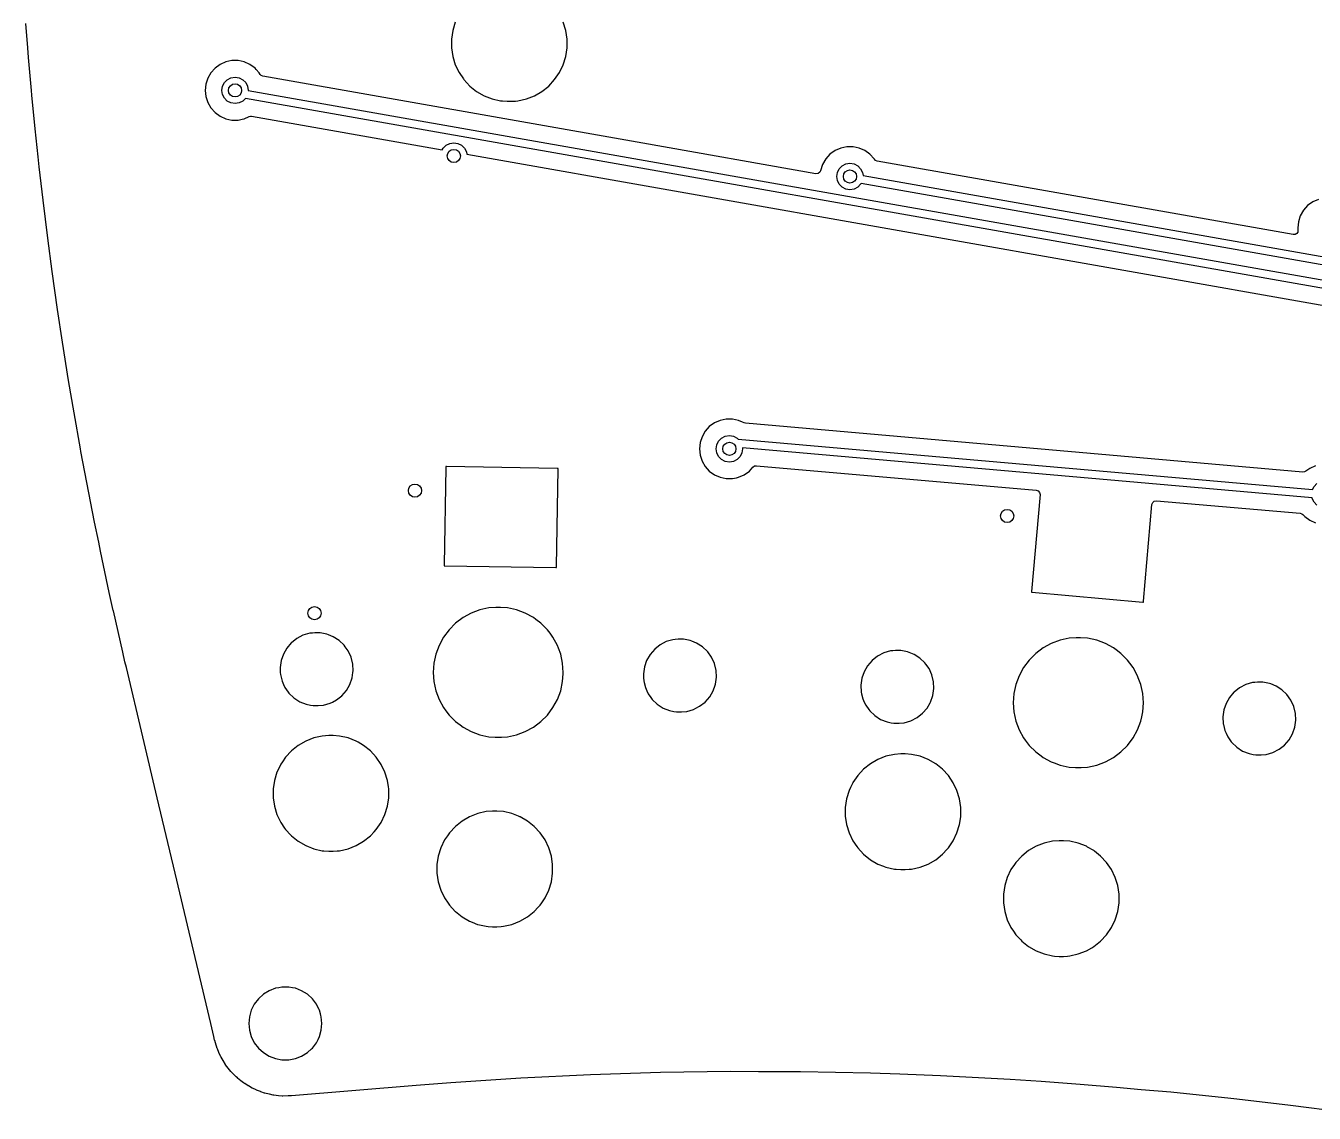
# Model space of a CAD drawing. Extents: x 1.95 to 9.87, y -5.96 to -1.39.
# Drawn here: x 1.96 to 3.495, y -5.657 to -4.361 of the extents above; entities that cross this region are included whole.
import ezdxf

# ---------------------------------------------------------------- set-up
doc = ezdxf.new("R2010")
doc.units = 0
doc.header["$MEASUREMENT"] = 0
doc.layers.add('BLACK', color=7, linetype='CONTINUOUS')

msp = doc.modelspace()

# ---------------------------------------------------------------- linework, layer by layer
at = {"layer": 'BLACK', "linetype": 'CONTINUOUS'}
for p, q in [((1.96189, -4.38705), (1.95952, -4.3582)), ((2.4714, -4.35663), (2.46835, -4.36651)), ((2.60311, -4.36651), (2.60006, -4.35663)), ((2.46835, -4.36651), (2.46681, -4.37672)), ((2.60465, -4.37672), (2.60311, -4.36651)), ((1.96283, -4.39846), (1.96189, -4.38705)), ((2.46681, -4.37672), (2.46681, -4.38705)), ((2.46681, -4.38705), (2.46835, -4.39726)), ((2.60311, -4.39726), (2.60465, -4.38705)), ((2.60465, -4.38136), (2.60465, -4.37672)), ((2.60465, -4.38705), (2.60465, -4.38136)), ((1.96627, -4.43777), (1.96283, -4.39846)), ((2.19109, -4.4069), (2.18506, -4.41128)), ((2.1979, -4.40386), (2.19109, -4.4069)), ((2.20519, -4.40232), (2.1979, -4.40386)), ((2.21264, -4.40232), (2.20519, -4.40232)), ((2.20519, -4.40232), (2.20519, -4.40232)), ((2.21993, -4.40386), (2.21264, -4.40232)), ((2.21264, -4.40232), (2.21264, -4.40232)), ((2.22674, -4.4069), (2.21993, -4.40386)), ((2.23277, -4.41128), (2.22674, -4.4069)), ((2.46835, -4.39726), (2.4714, -4.40713)), ((2.60006, -4.40713), (2.60311, -4.39726)), ((2.18008, -4.41681), (2.17635, -4.42327)), ((2.18506, -4.41128), (2.18008, -4.41681)), ((2.20405, -4.42279), (2.20892, -4.42202)), ((2.20892, -4.42202), (2.21378, -4.42279)), ((2.23417, -4.41283), (2.23277, -4.41128)), ((2.23776, -4.41681), (2.23417, -4.41283)), ((2.23882, -4.41866), (2.23776, -4.41681)), ((2.24025, -4.42022), (2.23882, -4.41866)), ((2.2422, -4.42103), (2.24025, -4.42022)), ((2.69486, -4.50085), (2.2422, -4.42103)), ((2.4714, -4.40713), (2.47588, -4.41644)), ((2.47588, -4.41644), (2.48102, -4.42399)), ((2.58976, -4.42497), (2.59558, -4.41644)), ((2.59558, -4.41644), (2.60006, -4.40713)), ((1.96677, -4.44355), (1.96627, -4.43777)), ((2.17405, -4.43036), (2.17327, -4.43777)), ((2.17327, -4.43777), (2.17405, -4.44518)), ((2.17635, -4.42327), (2.17405, -4.43036)), ((2.19317, -4.43777), (2.19394, -4.4329)), ((2.19394, -4.44263), (2.19317, -4.43777)), ((2.19394, -4.4329), (2.19618, -4.42851)), ((2.19618, -4.42851), (2.19966, -4.42503)), ((2.19966, -4.42503), (2.20405, -4.42279)), ((2.21378, -4.42279), (2.21817, -4.42503)), ((2.21817, -4.42503), (2.22166, -4.42851)), ((2.22166, -4.42851), (2.22389, -4.4329)), ((2.22389, -4.4329), (2.22466, -4.43777)), ((2.22466, -4.43777), (2.22464, -4.43794)), ((2.48102, -4.42399), (2.4817, -4.42497)), ((2.4817, -4.42497), (2.48872, -4.43255)), ((2.48872, -4.43255), (2.48872, -4.43255)), ((2.48872, -4.43255), (2.4968, -4.43899)), ((2.57466, -4.43899), (2.58274, -4.43255)), ((2.58274, -4.43255), (2.58975, -4.42499)), ((2.58975, -4.42499), (2.58976, -4.42497)), ((2.58976, -4.42497), (2.58976, -4.42497)), ((2.58976, -4.42497), (2.58976, -4.42497)), ((1.96678, -4.44359), (1.96677, -4.44355)), ((1.97078, -4.48366), (1.96678, -4.44359)), ((2.17405, -4.44518), (2.17635, -4.45227)), ((2.17635, -4.45227), (2.18008, -4.45872)), ((2.19618, -4.44702), (2.19394, -4.44263)), ((2.19966, -4.45051), (2.19618, -4.44702)), ((2.20405, -4.45275), (2.19966, -4.45051)), ((2.20892, -4.45352), (2.20405, -4.45275)), ((2.21378, -4.45275), (2.20892, -4.45352)), ((2.21817, -4.45051), (2.21378, -4.45275)), ((2.22133, -4.44735), (2.21817, -4.45051)), ((4.98162, -4.93407), (2.22133, -4.44735)), ((2.22464, -4.43794), (4.98533, -4.92473)), ((2.4968, -4.43899), (2.50574, -4.44415)), ((2.50574, -4.44415), (2.51536, -4.44792)), ((2.51536, -4.44792), (2.52543, -4.45022)), ((2.52543, -4.45022), (2.52763, -4.45039)), ((2.52763, -4.45039), (2.53315, -4.4508)), ((2.53315, -4.4508), (2.53315, -4.4508)), ((2.53315, -4.4508), (2.53831, -4.4508)), ((2.53831, -4.4508), (2.54313, -4.45044)), ((2.53831, -4.4508), (2.53831, -4.4508)), ((2.54313, -4.45044), (2.54603, -4.45022)), ((2.54603, -4.45022), (2.5561, -4.44792)), ((2.5561, -4.44792), (2.56571, -4.44415)), ((2.56571, -4.44415), (2.57466, -4.43899)), ((2.18008, -4.45872), (2.18506, -4.46426)), ((2.18506, -4.46426), (2.19109, -4.46864)), ((1.97427, -4.51695), (1.97078, -4.48366)), ((2.19109, -4.46864), (2.1979, -4.47167)), ((2.1979, -4.47167), (2.20519, -4.47322)), ((2.20519, -4.47322), (2.20519, -4.47322)), ((2.20519, -4.47322), (2.21264, -4.47322)), ((2.21264, -4.47322), (2.2175, -4.47219)), ((2.21264, -4.47322), (2.21264, -4.47322)), ((2.2175, -4.47219), (2.21993, -4.47167)), ((2.21993, -4.47167), (2.2259, -4.46901)), ((2.2259, -4.46901), (2.22729, -4.46863)), ((2.22729, -4.46863), (2.22873, -4.46867)), ((2.22873, -4.46867), (2.45587, -4.50872)), ((2.45587, -4.50872), (2.45691, -4.50669)), ((2.45691, -4.50669), (2.46039, -4.5032)), ((2.46039, -4.5032), (2.46478, -4.50097)), ((2.46478, -4.50097), (2.46965, -4.5002)), ((2.46965, -4.5002), (2.47451, -4.50097)), ((2.47451, -4.50097), (2.4789, -4.5032)), ((2.4789, -4.5032), (2.48239, -4.50669)), ((2.48239, -4.50669), (2.48462, -4.51108)), ((2.48462, -4.51108), (2.48506, -4.51386)), ((2.48506, -4.51386), (4.96817, -4.9517)), ((2.90123, -4.53723), (2.69486, -4.50085)), ((2.91794, -4.51392), (2.91296, -4.51946)), ((2.92397, -4.50954), (2.91794, -4.51392)), ((2.93078, -4.50651), (2.92397, -4.50954)), ((2.93807, -4.50496), (2.93078, -4.50651)), ((2.94552, -4.50496), (2.93807, -4.50496)), ((2.93807, -4.50496), (2.93807, -4.50496)), ((2.95281, -4.50651), (2.94552, -4.50496)), ((2.94552, -4.50496), (2.94552, -4.50496)), ((2.95962, -4.50954), (2.95281, -4.50651)), ((2.96565, -4.51392), (2.95962, -4.50954)), ((2.97064, -4.51946), (2.96565, -4.51392)), ((1.97551, -4.5288), (1.97427, -4.51695)), ((1.97552, -4.52886), (1.97551, -4.5288)), ((1.98021, -4.56868), (1.97552, -4.52886)), ((2.90923, -4.52591), (2.90677, -4.53349)), ((2.91296, -4.51946), (2.90923, -4.52591)), ((2.92906, -4.53115), (2.93254, -4.52767)), ((2.93254, -4.52767), (2.93693, -4.52543)), ((2.93693, -4.52543), (2.9418, -4.52466)), ((2.9418, -4.52466), (2.94666, -4.52543)), ((2.94666, -4.52543), (2.95105, -4.52767)), ((2.95105, -4.52767), (2.95454, -4.53115)), ((2.97088, -4.51988), (2.97064, -4.51946)), ((2.97231, -4.52144), (2.97088, -4.51988)), ((2.97426, -4.52225), (2.97231, -4.52144)), ((3.47004, -4.60967), (2.97426, -4.52225)), ((2.90386, -4.53697), (2.90123, -4.53723)), ((2.90596, -4.53539), (2.90386, -4.53697)), ((2.90672, -4.53347), (2.90596, -4.53539)), ((2.90677, -4.53349), (2.90672, -4.53347)), ((2.92605, -4.54041), (2.92682, -4.53554)), ((2.92682, -4.54528), (2.92605, -4.54041)), ((2.92682, -4.53554), (2.92906, -4.53115)), ((2.92906, -4.54967), (2.92682, -4.54528)), ((2.95454, -4.53115), (2.95678, -4.53554)), ((2.95678, -4.53554), (2.95737, -4.53928)), ((2.95737, -4.53928), (5.0108, -4.90135)), ((2.93254, -4.55315), (2.92906, -4.54967)), ((2.93693, -4.55539), (2.93254, -4.55315)), ((2.9418, -4.55616), (2.93693, -4.55539)), ((2.94666, -4.55539), (2.9418, -4.55616)), ((2.95105, -4.55315), (2.94666, -4.55539)), ((2.95454, -4.54967), (2.95105, -4.55315)), ((2.95496, -4.54885), (2.95454, -4.54967)), ((5.00709, -4.91069), (2.95496, -4.54885)), ((1.98573, -4.6139), (1.98021, -4.56868)), ((3.48725, -4.57512), (3.48227, -4.58066)), ((3.49328, -4.57074), (3.48725, -4.57512)), ((3.50009, -4.56771), (3.49328, -4.57074)), ((3.47854, -4.58712), (3.47624, -4.5942)), ((3.48227, -4.58066), (3.47854, -4.58712)), ((3.47546, -4.60657), (3.47422, -4.60843)), ((3.47624, -4.5942), (3.47546, -4.60162)), ((3.47546, -4.60162), (3.47574, -4.60435)), ((3.47574, -4.60435), (3.47546, -4.60657)), ((1.98574, -4.61395), (1.98573, -4.6139)), ((1.99111, -4.65345), (1.98574, -4.61395)), ((3.47228, -4.60954), (3.47004, -4.60967)), ((3.47422, -4.60843), (3.47228, -4.60954)), ((1.99744, -4.69881), (1.99111, -4.65345)), ((1.99745, -4.69886), (1.99744, -4.69881)), ((2.00346, -4.73789), (1.99745, -4.69886)), ((2.01062, -4.7835), (2.00346, -4.73789)), ((2.01063, -4.78356), (2.01062, -4.7835)), ((2.01723, -4.82188), (2.01063, -4.78356)), ((2.02474, -4.8649), (2.01723, -4.82188)), ((2.78021, -4.83403), (2.77418, -4.83841)), ((2.78702, -4.831), (2.78021, -4.83403)), ((2.79431, -4.82945), (2.78702, -4.831)), ((2.80176, -4.82945), (2.79431, -4.82945)), ((2.79431, -4.82945), (2.79431, -4.82945)), ((2.80905, -4.831), (2.80176, -4.82945)), ((2.80176, -4.82945), (2.80176, -4.82945)), ((2.81377, -4.8331), (2.80905, -4.831)), ((2.80905, -4.831), (2.80905, -4.831)), ((2.80905, -4.831), (2.80905, -4.831)), ((2.81587, -4.83403), (2.81377, -4.8331)), ((2.81743, -4.83444), (2.81587, -4.83403)), ((3.48172, -4.89255), (2.81743, -4.83444)), ((2.76547, -4.8504), (2.76317, -4.85749)), ((2.7692, -4.84395), (2.76547, -4.8504)), ((2.77418, -4.83841), (2.7692, -4.84395)), ((2.7853, -4.85564), (2.78878, -4.85216)), ((2.78878, -4.85216), (2.79317, -4.84992)), ((2.79317, -4.84992), (2.79804, -4.84915)), ((2.79804, -4.84915), (2.8029, -4.84992)), ((2.8029, -4.84992), (2.80729, -4.85216)), ((2.80729, -4.85216), (2.80857, -4.85344)), ((2.02527, -4.86795), (2.02474, -4.8649)), ((2.76317, -4.85749), (2.76239, -4.8649)), ((2.76239, -4.8649), (2.76317, -4.87231)), ((2.78229, -4.8649), (2.78306, -4.86003)), ((2.78306, -4.86977), (2.78229, -4.8649)), ((2.78306, -4.86003), (2.7853, -4.85564)), ((2.80857, -4.85344), (3.49305, -4.91333)), ((2.81379, -4.8649), (2.81301, -4.86977)), ((3.49249, -4.92316), (2.8136, -4.86376)), ((2.8136, -4.86376), (2.81379, -4.8649)), ((2.02528, -4.86802), (2.02527, -4.86795)), ((2.03232, -4.90497), (2.02528, -4.86802)), ((2.76317, -4.87231), (2.76547, -4.8794)), ((2.76547, -4.8794), (2.7692, -4.88585)), ((2.7853, -4.87416), (2.78306, -4.86977)), ((2.78878, -4.87764), (2.7853, -4.87416)), ((2.79317, -4.87988), (2.78878, -4.87764)), ((2.79804, -4.88065), (2.79317, -4.87988)), ((2.8029, -4.87988), (2.79804, -4.88065)), ((2.80729, -4.87764), (2.8029, -4.87988)), ((2.81078, -4.87416), (2.80729, -4.87764)), ((2.81301, -4.86977), (2.81078, -4.87416)), ((2.46002, -4.88693), (2.45799, -5.00315)), ((2.46004, -4.88597), (2.46002, -4.88692)), ((2.46002, -4.88692), (2.46002, -4.88693)), ((2.46005, -4.88595), (2.46004, -4.88595)), ((2.46004, -4.88595), (2.46004, -4.88595)), ((2.46004, -4.88595), (2.46004, -4.88597)), ((2.46006, -4.88595), (2.46005, -4.88595)), ((2.46102, -4.88596), (2.46006, -4.88595)), ((2.46006, -4.88595), (2.46006, -4.88595)), ((2.46006, -4.88595), (2.46006, -4.88595)), ((2.46103, -4.88596), (2.46102, -4.88596)), ((2.59294, -4.88827), (2.46103, -4.88596)), ((2.59188, -5.00489), (2.59391, -4.88867)), ((2.59296, -4.88826), (2.59294, -4.88827)), ((2.59389, -4.88828), (2.59296, -4.88826)), ((2.5939, -4.88828), (2.59389, -4.88828)), ((2.5939, -4.88829), (2.5939, -4.88828)), ((2.5939, -4.88828), (2.5939, -4.88828)), ((2.5939, -4.88828), (2.5939, -4.88828)), ((2.59391, -4.88829), (2.5939, -4.88829)), ((2.59392, -4.8883), (2.59391, -4.88829)), ((2.59391, -4.88867), (2.59392, -4.8883)), ((2.59392, -4.8883), (2.59392, -4.8883)), ((2.7692, -4.88585), (2.77418, -4.89139)), ((2.77418, -4.89139), (2.78021, -4.89577)), ((2.78021, -4.89577), (2.78702, -4.8988)), ((2.80905, -4.8988), (2.81586, -4.89577)), ((2.81586, -4.89577), (2.82189, -4.89139)), ((2.82189, -4.89139), (2.82621, -4.8866)), ((2.82621, -4.8866), (2.82805, -4.88532)), ((2.82805, -4.88532), (2.83026, -4.885)), ((2.83026, -4.885), (3.16388, -4.91419)), ((3.48345, -4.8924), (3.48172, -4.89255)), ((3.48501, -4.89164), (3.48345, -4.8924)), ((3.48976, -4.88819), (3.48501, -4.89164)), ((3.49657, -4.88516), (3.48976, -4.88819)), ((2.03236, -4.90514), (2.03232, -4.90497)), ((2.04139, -4.95214), (2.03236, -4.90514)), ((2.78702, -4.8988), (2.79431, -4.90035)), ((2.79431, -4.90035), (2.79431, -4.90035)), ((2.79431, -4.90035), (2.80176, -4.90035)), ((2.80176, -4.90035), (2.80662, -4.89932)), ((2.80176, -4.90035), (2.80176, -4.90035)), ((2.80662, -4.89932), (2.80905, -4.8988)), ((3.49305, -4.91333), (3.49485, -4.90981)), ((3.49485, -4.90981), (3.49833, -4.90632)), ((3.16832, -4.91948), (3.15823, -5.03482)), ((3.16388, -4.91419), (3.16626, -4.91505)), ((3.16626, -4.91505), (3.16788, -4.91699)), ((3.16788, -4.91699), (3.16832, -4.91948)), ((3.30171, -4.93115), (3.30257, -4.92877)), ((3.30257, -4.92877), (3.30451, -4.92715)), ((3.30451, -4.92715), (3.307, -4.92671)), ((3.307, -4.92671), (3.47851, -4.94171)), ((3.49261, -4.92393), (3.49249, -4.92316)), ((3.49485, -4.92832), (3.49261, -4.92393)), ((3.49833, -4.9318), (3.49485, -4.92832)), ((3.29161, -5.04657), (3.30171, -4.93115)), ((3.47851, -4.94171), (3.48026, -4.94221)), ((3.48026, -4.94221), (3.48171, -4.94331)), ((3.48171, -4.94331), (3.48373, -4.94555)), ((2.04141, -4.95221), (2.04139, -4.95214)), ((2.04643, -4.97626), (2.04141, -4.95221)), ((3.48373, -4.94555), (3.48976, -4.94994)), ((3.48976, -4.94994), (3.49657, -4.95297)), ((2.04861, -4.98669), (2.04643, -4.97626)), ((2.05226, -5.00406), (2.04861, -4.98669)), ((2.05898, -5.03603), (2.05226, -5.00406)), ((2.45799, -5.00316), (2.45797, -5.00406)), ((2.45797, -5.00406), (2.45798, -5.00408)), ((2.45798, -5.00408), (2.45799, -5.00408)), ((2.45799, -5.00315), (2.45799, -5.00316)), ((2.45799, -5.00408), (2.45799, -5.00408)), ((2.45799, -5.00408), (2.45799, -5.00408)), ((2.45799, -5.00408), (2.45847, -5.00409)), ((2.45847, -5.00409), (2.59117, -5.0064)), ((2.59203, -5.00601), (2.59188, -5.00489)), ((2.59117, -5.0064), (2.59183, -5.00642)), ((2.59183, -5.00642), (2.59185, -5.00641)), ((2.59183, -5.00642), (2.59183, -5.00642)), ((2.59185, -5.0064), (2.59186, -5.00638)), ((2.59185, -5.00641), (2.59185, -5.0064)), ((2.59186, -5.00638), (2.59203, -5.00601)), ((2.05899, -5.0361), (2.05898, -5.03603)), ((2.06387, -5.05755), (2.05899, -5.0361)), ((3.15822, -5.03484), (3.15814, -5.03578)), ((3.15814, -5.03578), (3.15814, -5.03579)), ((3.15814, -5.03579), (3.15815, -5.0358)), ((3.15815, -5.0358), (3.15815, -5.0358)), ((3.15815, -5.0358), (3.15816, -5.03581)), ((3.15816, -5.03581), (3.15816, -5.03581)), ((3.15816, -5.03581), (3.15871, -5.03585)), ((3.15823, -5.03482), (3.15822, -5.03484)), ((3.15871, -5.03585), (3.29096, -5.04742)), ((3.29096, -5.04742), (3.29151, -5.04747)), ((3.29151, -5.04747), (3.29151, -5.04747)), ((3.29151, -5.04747), (3.29153, -5.04747)), ((3.29153, -5.04745), (3.29161, -5.04657)), ((3.29153, -5.04746), (3.29153, -5.04745)), ((3.29153, -5.04745), (3.29153, -5.04745)), ((3.29153, -5.04747), (3.29153, -5.04746)), ((2.06393, -5.05782), (2.06387, -5.05755)), ((2.07517, -5.10709), (2.06393, -5.05782)), ((2.48068, -5.066), (2.47182, -5.07263)), ((2.49039, -5.0607), (2.48068, -5.066)), ((2.50076, -5.05683), (2.49039, -5.0607)), ((2.51157, -5.05448), (2.50076, -5.05683)), ((2.51985, -5.05389), (2.51157, -5.05448)), ((2.52537, -5.05389), (2.51985, -5.05389)), ((2.51985, -5.05389), (2.51985, -5.05389)), ((2.53365, -5.05448), (2.52537, -5.05389)), ((2.52537, -5.05389), (2.52537, -5.05389)), ((2.54446, -5.05683), (2.53365, -5.05448)), ((2.55483, -5.0607), (2.54446, -5.05683)), ((2.56454, -5.066), (2.55483, -5.0607)), ((2.56744, -5.06817), (2.56454, -5.066)), ((2.464, -5.08046), (2.45736, -5.08932)), ((2.47182, -5.07263), (2.464, -5.08046)), ((2.5734, -5.07263), (2.56744, -5.06817)), ((2.58123, -5.08046), (2.5734, -5.07263)), ((2.5844, -5.0847), (2.58123, -5.08046)), ((2.27595, -5.09606), (2.27063, -5.1022)), ((2.27605, -5.09595), (2.27595, -5.09606)), ((2.27613, -5.09588), (2.27605, -5.09595)), ((2.28256, -5.09083), (2.27613, -5.09588)), ((2.28992, -5.08703), (2.28256, -5.09083)), ((2.29787, -5.0847), (2.28992, -5.08703)), ((2.30106, -5.08439), (2.29787, -5.0847)), ((2.30404, -5.08411), (2.30106, -5.08439)), ((2.31025, -5.08411), (2.30404, -5.08411)), ((2.31838, -5.08568), (2.31025, -5.08411)), ((2.31025, -5.08411), (2.31025, -5.08411)), ((2.32031, -5.08645), (2.31838, -5.08568)), ((2.31838, -5.08568), (2.31838, -5.08568)), ((2.31838, -5.08568), (2.31838, -5.08568)), ((2.32607, -5.08875), (2.32031, -5.08645)), ((2.33304, -5.09323), (2.32607, -5.08875)), ((2.33903, -5.09895), (2.33304, -5.09323)), ((2.33304, -5.09323), (2.33304, -5.09323)), ((2.33304, -5.09323), (2.33304, -5.09323)), ((2.45736, -5.08932), (2.45206, -5.09903)), ((2.58786, -5.08932), (2.5844, -5.0847)), ((2.59316, -5.09903), (2.58786, -5.08932)), ((2.72292, -5.09459), (2.71556, -5.09838)), ((2.73087, -5.09226), (2.72292, -5.09459)), ((2.73362, -5.09199), (2.73087, -5.09226)), ((2.73705, -5.09167), (2.73362, -5.09199)), ((2.74325, -5.09167), (2.73705, -5.09167)), ((2.75139, -5.09323), (2.74325, -5.09167)), ((2.74325, -5.09167), (2.74325, -5.09167)), ((2.75331, -5.09401), (2.75139, -5.09323)), ((2.75139, -5.09323), (2.75139, -5.09323)), ((2.75139, -5.09323), (2.75139, -5.09323)), ((2.75907, -5.09631), (2.75331, -5.09401)), ((2.76604, -5.10079), (2.75907, -5.09631)), ((3.18176, -5.09682), (3.17205, -5.10212)), ((3.19213, -5.09295), (3.18176, -5.09682)), ((3.20294, -5.0906), (3.19213, -5.09295)), ((3.21122, -5.09001), (3.20294, -5.0906)), ((3.21674, -5.09001), (3.21122, -5.09001)), ((3.21122, -5.09001), (3.21122, -5.09001)), ((3.22502, -5.0906), (3.21674, -5.09001)), ((3.21674, -5.09001), (3.21674, -5.09001)), ((3.23583, -5.09295), (3.22502, -5.0906)), ((3.2462, -5.09682), (3.23583, -5.09295)), ((3.25591, -5.10212), (3.2462, -5.09682)), ((2.07777, -5.11852), (2.07517, -5.10709)), ((2.26649, -5.10938), (2.26378, -5.1172)), ((2.27063, -5.1022), (2.26649, -5.10938)), ((2.34037, -5.10082), (2.33903, -5.09895)), ((2.34383, -5.10569), (2.34037, -5.10082)), ((2.34727, -5.11322), (2.34383, -5.10569)), ((2.34383, -5.10569), (2.34383, -5.10569)), ((2.34383, -5.10569), (2.34383, -5.10569)), ((2.34923, -5.12127), (2.34727, -5.11322)), ((2.44819, -5.1094), (2.44584, -5.12021)), ((2.45206, -5.09903), (2.44819, -5.1094)), ((2.59435, -5.1022), (2.59316, -5.09903)), ((2.59703, -5.1094), (2.59435, -5.1022)), ((2.59938, -5.12021), (2.59703, -5.1094)), ((2.70363, -5.10976), (2.69949, -5.11693)), ((2.70905, -5.1035), (2.70363, -5.10976)), ((2.71556, -5.09838), (2.70905, -5.1035)), ((2.77203, -5.1065), (2.76604, -5.10079)), ((2.76604, -5.10079), (2.76604, -5.10079)), ((2.76604, -5.10079), (2.76604, -5.10079)), ((2.77231, -5.10689), (2.77203, -5.1065)), ((2.77684, -5.11325), (2.77231, -5.10689)), ((2.78028, -5.12078), (2.77684, -5.11325)), ((2.77684, -5.11325), (2.77684, -5.11325)), ((2.77684, -5.11325), (2.77684, -5.11325)), ((2.97472, -5.11185), (2.96821, -5.11697)), ((2.98208, -5.10806), (2.97472, -5.11185)), ((2.99002, -5.10573), (2.98208, -5.10806)), ((2.99277, -5.10546), (2.99002, -5.10573)), ((2.9962, -5.10514), (2.99277, -5.10546)), ((3.00241, -5.10514), (2.9962, -5.10514)), ((3.01054, -5.1067), (3.00241, -5.10514)), ((3.00241, -5.10514), (3.00241, -5.10514)), ((3.01246, -5.10747), (3.01054, -5.1067)), ((3.01054, -5.1067), (3.01054, -5.1067)), ((3.01054, -5.1067), (3.01054, -5.1067)), ((3.01823, -5.10978), (3.01246, -5.10747)), ((3.02519, -5.11426), (3.01823, -5.10978)), ((3.16319, -5.10875), (3.15536, -5.11658)), ((3.17205, -5.10212), (3.16319, -5.10875)), ((3.25893, -5.10438), (3.25591, -5.10212)), ((3.26477, -5.10875), (3.25893, -5.10438)), ((3.27259, -5.11658), (3.26477, -5.10875)), ((2.07778, -5.11856), (2.07777, -5.11852)), ((2.0794, -5.1254), (2.07778, -5.11856)), ((2.09894, -5.20785), (2.0794, -5.1254)), ((2.26378, -5.1172), (2.2626, -5.1254)), ((2.2626, -5.1254), (2.26287, -5.13118)), ((2.2626, -5.1254), (2.2626, -5.1254)), ((2.34962, -5.12954), (2.34923, -5.12127)), ((2.44584, -5.12021), (2.44505, -5.13125)), ((2.60017, -5.13125), (2.59938, -5.12021)), ((2.69678, -5.12476), (2.69561, -5.13289)), ((2.69949, -5.11693), (2.69678, -5.12476)), ((2.78223, -5.12883), (2.78028, -5.12078)), ((2.78262, -5.1371), (2.78223, -5.12883)), ((2.96278, -5.12323), (2.95864, -5.1304)), ((2.96821, -5.11697), (2.96278, -5.12323)), ((3.03119, -5.11997), (3.02519, -5.11426)), ((3.02519, -5.11426), (3.02519, -5.11426)), ((3.02519, -5.11426), (3.02519, -5.11426)), ((3.03211, -5.12127), (3.03119, -5.11997)), ((3.03599, -5.12672), (3.03211, -5.12127)), ((3.03943, -5.13425), (3.03599, -5.12672)), ((3.03599, -5.12672), (3.03599, -5.12672)), ((3.03599, -5.12672), (3.03599, -5.12672)), ((3.14873, -5.12544), (3.14343, -5.13515)), ((3.15536, -5.11658), (3.14873, -5.12544)), ((3.27526, -5.12015), (3.27259, -5.11658)), ((3.27923, -5.12544), (3.27526, -5.12015)), ((3.28453, -5.13515), (3.27923, -5.12544)), ((2.26287, -5.13118), (2.26299, -5.13367)), ((2.26299, -5.13367), (2.2634, -5.13534)), ((2.2634, -5.13534), (2.26495, -5.14172)), ((2.26495, -5.14172), (2.26668, -5.14552)), ((2.34573, -5.14557), (2.34844, -5.13774)), ((2.34844, -5.13774), (2.34937, -5.13125)), ((2.34937, -5.13125), (2.34962, -5.12954)), ((2.44505, -5.13125), (2.44584, -5.14229)), ((2.44584, -5.14229), (2.44819, -5.1531)), ((2.59703, -5.1531), (2.59938, -5.14229)), ((2.59938, -5.14229), (2.60005, -5.13296)), ((2.60005, -5.13296), (2.60017, -5.13125)), ((2.69561, -5.13289), (2.6956, -5.13296)), ((2.6956, -5.13296), (2.69583, -5.13767)), ((2.69583, -5.13767), (2.696, -5.14123)), ((2.696, -5.14123), (2.69654, -5.14347)), ((2.69654, -5.14347), (2.69795, -5.14928)), ((2.78145, -5.1453), (2.78262, -5.1371)), ((2.95593, -5.13823), (2.95476, -5.14643)), ((2.95864, -5.1304), (2.95593, -5.13823)), ((3.04138, -5.1423), (3.03943, -5.13425)), ((3.04178, -5.15057), (3.04138, -5.1423)), ((3.14343, -5.13515), (3.13956, -5.14552)), ((3.28547, -5.13767), (3.28453, -5.13515)), ((3.2884, -5.14552), (3.28547, -5.13767)), ((3.42145, -5.14347), (3.4135, -5.1458)), ((3.42419, -5.14321), (3.42145, -5.14347)), ((3.42762, -5.14288), (3.42419, -5.14321)), ((3.43383, -5.14288), (3.42762, -5.14288)), ((3.44196, -5.14445), (3.43383, -5.14288)), ((3.43383, -5.14288), (3.43383, -5.14288)), ((2.26668, -5.14552), (2.26839, -5.14925)), ((2.26839, -5.14925), (2.27241, -5.15491)), ((2.27241, -5.15491), (2.27319, -5.156)), ((2.27319, -5.156), (2.27918, -5.16171)), ((2.32966, -5.16412), (2.33617, -5.159)), ((2.33617, -5.159), (2.34159, -5.15274)), ((2.34159, -5.15274), (2.34573, -5.14557)), ((2.44819, -5.1531), (2.45206, -5.16347)), ((2.59316, -5.16347), (2.59703, -5.1531)), ((2.69795, -5.14928), (2.69978, -5.15328)), ((2.69978, -5.15328), (2.70139, -5.15681)), ((2.70139, -5.15681), (2.70436, -5.16098)), ((2.7746, -5.1603), (2.77874, -5.15312)), ((2.77874, -5.15312), (2.78106, -5.14643)), ((2.78106, -5.14643), (2.78145, -5.1453)), ((2.95476, -5.14643), (2.95515, -5.1547)), ((2.95515, -5.1547), (2.95566, -5.15681)), ((2.95566, -5.15681), (2.9571, -5.16274)), ((3.03789, -5.16659), (3.0406, -5.15877)), ((3.0406, -5.15877), (3.04178, -5.15057)), ((3.13721, -5.15633), (3.13642, -5.16737)), ((3.13956, -5.14552), (3.13721, -5.15633)), ((3.29075, -5.15633), (3.2884, -5.14552)), ((3.29154, -5.16737), (3.29075, -5.15633)), ((3.39946, -5.15491), (3.39421, -5.16098)), ((3.39963, -5.15472), (3.39946, -5.15491)), ((3.40614, -5.1496), (3.39963, -5.15472)), ((3.39963, -5.15472), (3.39963, -5.15472)), ((3.4135, -5.1458), (3.40614, -5.1496)), ((3.4433, -5.14498), (3.44196, -5.14445)), ((3.44196, -5.14445), (3.44196, -5.14445)), ((3.44196, -5.14445), (3.44196, -5.14445)), ((3.44965, -5.14753), (3.4433, -5.14498)), ((3.45662, -5.152), (3.44965, -5.14753)), ((3.46261, -5.15772), (3.45662, -5.152)), ((3.45662, -5.152), (3.45662, -5.152)), ((3.45662, -5.152), (3.45662, -5.152)), ((3.46741, -5.16446), (3.46261, -5.15772)), ((3.46261, -5.15772), (3.46261, -5.15772)), ((2.27918, -5.16171), (2.27918, -5.16171)), ((2.27918, -5.16171), (2.27918, -5.16171)), ((2.27918, -5.16171), (2.28615, -5.16619)), ((2.28615, -5.16619), (2.28615, -5.16619)), ((2.28615, -5.16619), (2.29384, -5.16927)), ((2.29384, -5.16927), (2.29891, -5.17024)), ((2.29891, -5.17024), (2.30197, -5.17083)), ((2.30197, -5.17083), (2.30197, -5.17083)), ((2.30197, -5.17083), (2.30817, -5.17083)), ((2.30817, -5.17083), (2.31435, -5.17024)), ((2.30817, -5.17083), (2.30817, -5.17083)), ((2.31435, -5.17024), (2.3223, -5.16791)), ((2.3223, -5.16791), (2.32243, -5.16784)), ((2.32243, -5.16784), (2.32493, -5.16655)), ((2.32493, -5.16655), (2.32966, -5.16412)), ((2.45206, -5.16347), (2.45736, -5.17318)), ((2.45736, -5.17318), (2.46024, -5.17702)), ((2.58123, -5.18204), (2.58786, -5.17318)), ((2.58786, -5.17318), (2.59316, -5.16347)), ((2.70436, -5.16098), (2.70619, -5.16355)), ((2.70619, -5.16355), (2.71219, -5.16927)), ((2.71219, -5.16927), (2.71219, -5.16927)), ((2.71219, -5.16927), (2.71219, -5.16927)), ((2.71219, -5.16927), (2.71915, -5.17375)), ((2.71915, -5.17375), (2.71915, -5.17375)), ((2.71915, -5.17375), (2.72684, -5.17682)), ((2.75543, -5.1754), (2.75824, -5.17396)), ((2.75824, -5.17396), (2.76266, -5.17167)), ((2.76266, -5.17167), (2.76917, -5.16655)), ((2.76917, -5.16655), (2.7746, -5.1603)), ((2.9571, -5.16274), (2.95886, -5.16659)), ((2.95886, -5.16659), (2.96054, -5.17028)), ((2.96054, -5.17028), (2.96419, -5.1754)), ((3.02833, -5.18002), (3.03375, -5.17376)), ((3.03375, -5.17376), (3.03744, -5.16737)), ((3.03744, -5.16737), (3.03789, -5.16659)), ((3.13642, -5.16737), (3.13721, -5.17841)), ((3.29075, -5.17841), (3.29154, -5.16737)), ((3.39007, -5.16815), (3.38736, -5.17597)), ((3.39421, -5.16098), (3.39007, -5.16815)), ((3.47085, -5.172), (3.46741, -5.16446)), ((3.46741, -5.16446), (3.46741, -5.16446)), ((3.46741, -5.16446), (3.46741, -5.16446)), ((3.47281, -5.18004), (3.47085, -5.172)), ((2.46024, -5.17702), (2.464, -5.18204)), ((2.464, -5.18204), (2.47182, -5.18987)), ((2.47182, -5.18987), (2.47713, -5.19384)), ((2.56454, -5.1965), (2.5734, -5.18987)), ((2.5734, -5.18987), (2.58123, -5.18204)), ((2.72684, -5.17682), (2.73191, -5.1778)), ((2.73191, -5.1778), (2.73497, -5.17839)), ((2.73497, -5.17839), (2.73497, -5.17839)), ((2.73497, -5.17839), (2.74118, -5.17839)), ((2.74118, -5.17839), (2.74736, -5.1778)), ((2.74118, -5.17839), (2.74118, -5.17839)), ((2.74736, -5.1778), (2.7553, -5.17547)), ((2.7553, -5.17547), (2.75543, -5.1754)), ((2.96419, -5.1754), (2.96535, -5.17702)), ((2.96535, -5.17702), (2.97134, -5.18274)), ((2.97134, -5.18274), (2.97134, -5.18274)), ((2.97134, -5.18274), (2.97134, -5.18274)), ((2.97134, -5.18274), (2.97831, -5.18722)), ((2.97831, -5.18722), (2.97831, -5.18722)), ((2.97831, -5.18722), (2.98599, -5.19029)), ((3.00651, -5.19127), (3.01446, -5.18894)), ((3.01446, -5.18894), (3.02182, -5.18514)), ((3.02182, -5.18514), (3.02833, -5.18002)), ((3.13721, -5.17841), (3.13956, -5.18922)), ((3.13956, -5.18922), (3.14343, -5.19959)), ((3.28453, -5.19959), (3.2884, -5.18922)), ((3.2884, -5.18922), (3.28949, -5.18417)), ((3.28949, -5.18417), (3.29075, -5.17841)), ((3.38736, -5.17597), (3.38618, -5.18417)), ((3.38618, -5.18417), (3.38657, -5.19244)), ((3.47202, -5.19651), (3.4732, -5.18832)), ((3.4732, -5.18832), (3.47281, -5.18004)), ((2.47713, -5.19384), (2.48068, -5.1965)), ((2.48068, -5.1965), (2.49039, -5.2018)), ((2.49039, -5.2018), (2.49558, -5.20373)), ((2.49558, -5.20373), (2.50076, -5.20567)), ((2.54446, -5.20567), (2.55483, -5.2018)), ((2.55483, -5.2018), (2.56454, -5.1965)), ((2.98599, -5.19029), (2.99106, -5.19127)), ((2.99106, -5.19127), (2.99413, -5.19186)), ((2.99413, -5.19186), (2.99413, -5.19186)), ((2.99413, -5.19186), (3.00033, -5.19186)), ((3.00033, -5.19186), (3.00651, -5.19127)), ((3.00033, -5.19186), (3.00033, -5.19186)), ((3.14343, -5.19959), (3.14873, -5.2093)), ((3.27923, -5.2093), (3.28453, -5.19959)), ((3.38657, -5.19244), (3.38678, -5.19328)), ((3.38678, -5.19328), (3.38853, -5.20049)), ((3.38853, -5.20049), (3.39001, -5.20374)), ((3.39001, -5.20374), (3.39197, -5.20802)), ((3.46517, -5.21151), (3.46931, -5.20434)), ((3.46931, -5.20434), (3.47202, -5.19651)), ((2.11618, -5.28059), (2.09894, -5.20785)), ((2.28428, -5.21833), (2.27621, -5.22477)), ((2.29323, -5.21316), (2.28428, -5.21833)), ((2.30284, -5.20939), (2.29323, -5.21316)), ((2.31291, -5.20709), (2.30284, -5.20939)), ((2.32064, -5.20651), (2.31291, -5.20709)), ((2.32579, -5.20651), (2.32064, -5.20651)), ((2.32064, -5.20651), (2.32064, -5.20651)), ((2.33351, -5.20709), (2.32579, -5.20651)), ((2.32579, -5.20651), (2.32579, -5.20651)), ((2.34359, -5.20939), (2.33351, -5.20709)), ((2.3532, -5.21316), (2.34359, -5.20939)), ((2.3556, -5.21455), (2.3532, -5.21316)), ((2.3532, -5.21316), (2.3532, -5.21316)), ((2.3532, -5.21316), (2.3532, -5.21316)), ((2.36215, -5.21833), (2.3556, -5.21455)), ((2.37022, -5.22477), (2.36215, -5.21833)), ((2.36215, -5.21833), (2.36215, -5.21833)), ((2.50076, -5.20567), (2.51157, -5.20802)), ((2.51157, -5.20802), (2.51892, -5.20855)), ((2.51892, -5.20855), (2.51985, -5.20861)), ((2.51985, -5.20861), (2.51985, -5.20861)), ((2.51985, -5.20861), (2.52537, -5.20861)), ((2.52537, -5.20861), (2.5263, -5.20855)), ((2.52537, -5.20861), (2.52537, -5.20861)), ((2.5263, -5.20855), (2.53365, -5.20802)), ((2.53365, -5.20802), (2.54446, -5.20567)), ((3.14873, -5.2093), (3.15079, -5.21205)), ((3.15079, -5.21205), (3.15536, -5.21816)), ((3.15536, -5.21816), (3.16319, -5.22599)), ((3.26477, -5.22599), (3.27259, -5.21816)), ((3.27259, -5.21816), (3.27923, -5.2093)), ((3.39197, -5.20802), (3.39615, -5.2139)), ((3.39615, -5.2139), (3.39677, -5.21477)), ((3.39677, -5.21477), (3.40276, -5.22048)), ((3.40276, -5.22048), (3.40276, -5.22048)), ((3.40276, -5.22048), (3.40276, -5.22048)), ((3.40276, -5.22048), (3.40973, -5.22496)), ((3.45324, -5.22289), (3.45975, -5.21777)), ((3.45975, -5.21777), (3.46517, -5.21151)), ((2.26918, -5.23234), (2.26538, -5.23792)), ((2.27621, -5.22477), (2.26918, -5.23234)), ((2.37725, -5.23234), (2.37022, -5.22477)), ((2.37022, -5.22477), (2.37022, -5.22477)), ((2.37022, -5.22477), (2.37022, -5.22477)), ((2.38307, -5.24087), (2.37725, -5.23234)), ((2.37725, -5.23234), (2.37725, -5.23234)), ((2.37725, -5.23234), (2.37725, -5.23234)), ((2.97502, -5.23502), (2.96608, -5.24019)), ((2.98464, -5.23125), (2.97502, -5.23502)), ((2.99471, -5.22895), (2.98464, -5.23125)), ((3.00243, -5.22837), (2.99471, -5.22895)), ((3.00759, -5.22837), (3.00243, -5.22837)), ((3.00243, -5.22837), (3.00243, -5.22837)), ((3.01531, -5.22895), (3.00759, -5.22837)), ((3.00759, -5.22837), (3.00759, -5.22837)), ((3.02538, -5.23125), (3.01531, -5.22895)), ((3.03499, -5.23502), (3.02538, -5.23125)), ((3.04394, -5.24019), (3.03499, -5.23502)), ((3.16319, -5.22599), (3.16954, -5.23074)), ((3.16954, -5.23074), (3.17205, -5.23262)), ((3.17205, -5.23262), (3.18176, -5.23792)), ((3.2462, -5.23792), (3.25591, -5.23262)), ((3.25591, -5.23262), (3.26477, -5.22599)), ((3.40973, -5.22496), (3.40973, -5.22496)), ((3.40973, -5.22496), (3.41742, -5.22804)), ((3.41742, -5.22804), (3.42249, -5.22901)), ((3.42249, -5.22901), (3.42555, -5.2296)), ((3.42555, -5.2296), (3.42555, -5.2296)), ((3.42555, -5.2296), (3.43175, -5.2296)), ((3.43175, -5.2296), (3.43793, -5.22901)), ((3.43175, -5.2296), (3.43175, -5.2296)), ((3.43793, -5.22901), (3.44588, -5.22668)), ((3.44588, -5.22668), (3.45324, -5.22289)), ((2.25888, -5.25018), (2.25584, -5.26005)), ((2.26336, -5.24087), (2.25888, -5.25018)), ((2.26347, -5.24072), (2.26336, -5.24087)), ((2.26538, -5.23792), (2.26347, -5.24072)), ((2.38755, -5.25018), (2.38307, -5.24087)), ((2.39059, -5.26005), (2.38755, -5.25018)), ((2.958, -5.24663), (2.95098, -5.2542)), ((2.96608, -5.24019), (2.958, -5.24663)), ((3.05202, -5.24663), (3.04394, -5.24019)), ((3.04394, -5.24019), (3.04394, -5.24019)), ((3.05904, -5.2542), (3.05202, -5.24663)), ((3.05202, -5.24663), (3.05202, -5.24663)), ((3.05202, -5.24663), (3.05202, -5.24663)), ((3.18176, -5.23792), (3.18497, -5.23912)), ((3.18497, -5.23912), (3.19213, -5.24179)), ((3.19213, -5.24179), (3.20294, -5.24414)), ((3.20294, -5.24414), (3.21062, -5.24469)), ((3.21062, -5.24469), (3.21122, -5.24473)), ((3.21122, -5.24473), (3.21122, -5.24473)), ((3.21122, -5.24473), (3.21674, -5.24473)), ((3.21674, -5.24473), (3.21729, -5.24469)), ((3.21674, -5.24473), (3.21674, -5.24473)), ((3.21729, -5.24469), (3.22502, -5.24414)), ((3.22502, -5.24414), (3.23583, -5.24179)), ((3.23583, -5.24179), (3.2462, -5.23792)), ((2.25584, -5.26005), (2.25435, -5.26992)), ((2.39175, -5.26773), (2.39059, -5.26005)), ((2.94516, -5.26273), (2.94237, -5.26852)), ((2.94527, -5.26257), (2.94516, -5.26273)), ((2.94908, -5.25699), (2.94527, -5.26257)), ((2.95098, -5.2542), (2.94908, -5.25699)), ((3.06486, -5.26273), (3.05904, -5.2542)), ((3.05904, -5.2542), (3.05904, -5.2542)), ((3.05904, -5.2542), (3.05904, -5.2542)), ((3.06934, -5.27204), (3.06486, -5.26273)), ((2.13751, -5.37063), (2.11618, -5.28059)), ((2.25435, -5.26992), (2.2543, -5.27027)), ((2.2543, -5.27027), (2.2543, -5.28059)), ((2.2543, -5.28059), (2.25584, -5.29081)), ((2.39059, -5.29081), (2.39213, -5.28059)), ((2.39208, -5.26992), (2.39175, -5.26773)), ((2.39213, -5.27027), (2.39208, -5.26992)), ((2.39213, -5.28059), (2.39213, -5.27027)), ((2.93763, -5.28191), (2.93609, -5.29212)), ((2.94068, -5.27204), (2.93763, -5.28191)), ((2.94237, -5.26852), (2.94068, -5.27204)), ((3.07239, -5.28191), (3.06934, -5.27204)), ((3.07393, -5.29212), (3.07239, -5.28191)), ((2.25584, -5.29081), (2.25888, -5.30068)), ((2.38755, -5.30068), (2.39059, -5.29081)), ((2.50822, -5.29713), (2.49815, -5.29943)), ((2.51594, -5.29655), (2.50822, -5.29713)), ((2.5211, -5.29655), (2.51594, -5.29655)), ((2.51594, -5.29655), (2.51594, -5.29655)), ((2.52882, -5.29713), (2.5211, -5.29655)), ((2.5211, -5.29655), (2.5211, -5.29655)), ((2.53889, -5.29943), (2.52882, -5.29713)), ((2.93609, -5.29212), (2.93609, -5.30245)), ((3.07393, -5.30245), (3.07393, -5.29212)), ((2.25888, -5.30068), (2.26336, -5.30999)), ((2.26336, -5.30999), (2.268, -5.31679)), ((2.37725, -5.31852), (2.38307, -5.30999)), ((2.38307, -5.30999), (2.38755, -5.30068)), ((2.47959, -5.30836), (2.47152, -5.3148)), ((2.48854, -5.3032), (2.47959, -5.30836)), ((2.49815, -5.29943), (2.48854, -5.3032)), ((2.54661, -5.30245), (2.53889, -5.29943)), ((2.54851, -5.3032), (2.54661, -5.30245)), ((2.54865, -5.30328), (2.54851, -5.3032)), ((2.54851, -5.3032), (2.54851, -5.3032)), ((2.54851, -5.3032), (2.54851, -5.3032)), ((2.55745, -5.30836), (2.54865, -5.30328)), ((2.56553, -5.3148), (2.55745, -5.30836)), ((2.55745, -5.30836), (2.55745, -5.30836)), ((2.93609, -5.30245), (2.93763, -5.31267)), ((2.93763, -5.31267), (2.94068, -5.32254)), ((3.06934, -5.32254), (3.07239, -5.31267)), ((3.07239, -5.31267), (3.0738, -5.30327)), ((3.0738, -5.30327), (3.07393, -5.30245)), ((2.268, -5.31679), (2.26918, -5.31852)), ((2.26918, -5.31852), (2.2755, -5.32532)), ((2.2755, -5.32532), (2.27621, -5.32609)), ((2.27621, -5.32609), (2.28428, -5.33253)), ((2.36215, -5.33253), (2.37022, -5.32609)), ((2.37022, -5.32609), (2.37485, -5.32111)), ((2.37485, -5.32111), (2.37725, -5.31852)), ((2.37725, -5.31852), (2.37725, -5.31852)), ((2.37725, -5.31852), (2.37725, -5.31852)), ((2.46196, -5.32609), (2.45867, -5.33091)), ((2.46449, -5.32238), (2.46196, -5.32609)), ((2.47152, -5.3148), (2.46449, -5.32238)), ((2.57256, -5.32238), (2.56553, -5.3148)), ((2.56553, -5.3148), (2.56553, -5.3148)), ((2.56553, -5.3148), (2.56553, -5.3148)), ((2.57837, -5.33091), (2.57256, -5.32238)), ((2.57256, -5.32238), (2.57256, -5.32238)), ((2.57256, -5.32238), (2.57256, -5.32238)), ((2.94068, -5.32254), (2.94516, -5.33184)), ((3.06486, -5.33184), (3.06934, -5.32254)), ((2.28428, -5.33253), (2.29323, -5.3377)), ((2.29323, -5.3377), (2.29595, -5.33876)), ((2.29595, -5.33876), (2.30007, -5.34038)), ((2.30007, -5.34038), (2.30284, -5.34147)), ((2.30284, -5.34147), (2.31291, -5.34377)), ((2.31291, -5.34377), (2.31484, -5.34391)), ((2.33062, -5.34399), (2.33352, -5.34377)), ((2.33352, -5.34377), (2.34359, -5.34147)), ((2.34359, -5.34147), (2.3532, -5.3377)), ((2.3532, -5.3377), (2.36215, -5.33253)), ((2.45419, -5.34022), (2.45115, -5.35009)), ((2.45867, -5.33091), (2.45419, -5.34022)), ((2.58286, -5.34022), (2.57837, -5.33091)), ((2.5859, -5.35009), (2.58286, -5.34022)), ((2.94516, -5.33184), (2.9498, -5.33866)), ((2.9498, -5.33866), (2.95098, -5.34038)), ((2.95098, -5.34038), (2.958, -5.34795)), ((3.05202, -5.34795), (3.05754, -5.342)), ((3.05754, -5.342), (3.05904, -5.34038)), ((3.05904, -5.34038), (3.06486, -5.33184)), ((3.05904, -5.34038), (3.05904, -5.34038)), ((3.05904, -5.34038), (3.05904, -5.34038)), ((3.15463, -5.34363), (3.14655, -5.35007)), ((3.16358, -5.33846), (3.15463, -5.34363)), ((3.17319, -5.33469), (3.16358, -5.33846)), ((3.18326, -5.33239), (3.17319, -5.33469)), ((3.19098, -5.33181), (3.18326, -5.33239)), ((3.19614, -5.33181), (3.19098, -5.33181)), ((3.19098, -5.33181), (3.19098, -5.33181)), ((3.20386, -5.33239), (3.19614, -5.33181)), ((3.19614, -5.33181), (3.19614, -5.33181)), ((3.21393, -5.33469), (3.20386, -5.33239)), ((3.22355, -5.33846), (3.21393, -5.33469)), ((3.22506, -5.33934), (3.22355, -5.33846)), ((3.22355, -5.33846), (3.22355, -5.33846)), ((3.22355, -5.33846), (3.22355, -5.33846)), ((3.23249, -5.34363), (3.22506, -5.33934)), ((3.23339, -5.34435), (3.23249, -5.34363)), ((2.31484, -5.34391), (2.32064, -5.34435)), ((2.32064, -5.34435), (2.32064, -5.34435)), ((2.32064, -5.34435), (2.32579, -5.34435)), ((2.32579, -5.34435), (2.33062, -5.34399)), ((2.32579, -5.34435), (2.32579, -5.34435)), ((2.45115, -5.35009), (2.44961, -5.3603)), ((2.58744, -5.3603), (2.5859, -5.35009)), ((2.958, -5.34795), (2.958, -5.34795)), ((2.958, -5.34795), (2.96608, -5.35439)), ((2.96608, -5.35439), (2.97502, -5.35956)), ((3.03499, -5.35956), (3.04394, -5.35439)), ((3.04394, -5.35439), (3.05202, -5.34795)), ((3.13953, -5.35764), (3.13771, -5.3603)), ((3.14655, -5.35007), (3.13953, -5.35764)), ((3.24057, -5.35007), (3.23339, -5.34435)), ((3.24759, -5.35764), (3.24057, -5.35007)), ((3.24057, -5.35007), (3.24057, -5.35007)), ((3.24057, -5.35007), (3.24057, -5.35007)), ((3.25341, -5.36618), (3.24759, -5.35764)), ((3.24759, -5.35764), (3.24759, -5.35764)), ((3.24759, -5.35764), (3.24759, -5.35764)), ((2.17991, -5.54954), (2.13751, -5.37063)), ((2.44961, -5.3603), (2.44961, -5.37063)), ((2.44961, -5.37063), (2.45115, -5.38084)), ((2.5859, -5.38084), (2.58744, -5.37063)), ((2.58744, -5.37063), (2.58744, -5.3603)), ((2.97502, -5.35956), (2.98164, -5.36215)), ((2.98164, -5.36215), (2.98243, -5.36246)), ((2.98243, -5.36246), (2.98464, -5.36333)), ((2.98464, -5.36333), (2.99471, -5.36563)), ((2.99471, -5.36563), (2.99691, -5.36579)), ((2.99691, -5.36579), (3.00243, -5.36621)), ((3.00243, -5.36621), (3.00243, -5.36621)), ((3.00243, -5.36621), (3.00759, -5.36621)), ((3.00759, -5.36621), (3.01241, -5.36585)), ((3.00759, -5.36621), (3.00759, -5.36621)), ((3.01241, -5.36585), (3.01531, -5.36563)), ((3.01531, -5.36563), (3.02538, -5.36333)), ((3.02538, -5.36333), (3.03499, -5.35956)), ((3.13371, -5.36618), (3.12923, -5.37548)), ((3.13771, -5.3603), (3.13371, -5.36618)), ((3.25789, -5.37548), (3.25341, -5.36618)), ((2.45115, -5.38084), (2.45419, -5.39072)), ((2.58286, -5.39072), (2.5859, -5.38084)), ((3.12618, -5.38535), (3.12464, -5.39557)), ((3.12923, -5.37548), (3.12618, -5.38535)), ((3.26094, -5.38535), (3.25789, -5.37548)), ((3.26248, -5.39557), (3.26094, -5.38535)), ((2.45419, -5.39072), (2.45867, -5.40002)), ((2.45867, -5.40002), (2.46281, -5.40609)), ((2.57437, -5.4059), (2.57837, -5.40002)), ((2.57837, -5.40002), (2.58286, -5.39072)), ((3.12464, -5.39557), (3.12464, -5.4059)), ((3.26248, -5.4059), (3.26248, -5.39557)), ((2.46281, -5.40609), (2.46449, -5.40856)), ((2.46449, -5.40856), (2.47145, -5.41606)), ((2.47145, -5.41606), (2.47152, -5.41613)), ((2.47152, -5.41613), (2.47959, -5.42257)), ((2.55745, -5.42257), (2.56553, -5.41613)), ((2.56553, -5.41613), (2.57023, -5.41106)), ((2.57023, -5.41106), (2.57256, -5.40856)), ((2.57256, -5.40856), (2.57437, -5.4059)), ((2.57256, -5.40856), (2.57256, -5.40856)), ((2.57256, -5.40856), (2.57256, -5.40856)), ((3.12464, -5.4059), (3.12618, -5.41611)), ((3.12618, -5.41611), (3.12923, -5.42598)), ((3.25789, -5.42598), (3.26094, -5.41611)), ((3.26094, -5.41611), (3.26248, -5.4059)), ((2.47959, -5.42257), (2.48854, -5.42773)), ((2.48854, -5.42773), (2.49152, -5.4289)), ((2.49152, -5.4289), (2.49798, -5.43144)), ((2.49798, -5.43144), (2.49815, -5.43151)), ((2.49815, -5.43151), (2.50822, -5.4338)), ((2.50822, -5.4338), (2.51043, -5.43397)), ((2.51043, -5.43397), (2.51594, -5.43438)), ((2.51594, -5.43438), (2.51594, -5.43438)), ((2.51594, -5.43438), (2.5211, -5.43438)), ((2.5211, -5.43438), (2.52593, -5.43402)), ((2.5211, -5.43438), (2.5211, -5.43438)), ((2.52593, -5.43402), (2.52882, -5.4338)), ((2.52882, -5.4338), (2.53889, -5.43151)), ((2.53889, -5.43151), (2.54851, -5.42773)), ((2.54851, -5.42773), (2.55745, -5.42257)), ((3.12923, -5.42598), (3.13371, -5.43529)), ((3.13371, -5.43529), (3.1367, -5.43967)), ((3.24759, -5.44382), (3.25341, -5.43529)), ((3.25341, -5.43529), (3.25789, -5.42598)), ((3.1367, -5.43967), (3.13953, -5.44382)), ((3.13953, -5.44382), (3.14534, -5.45009)), ((3.14534, -5.45009), (3.14655, -5.45139)), ((3.24057, -5.45139), (3.24742, -5.44401)), ((3.24742, -5.44401), (3.24759, -5.44382)), ((3.24759, -5.44382), (3.24759, -5.44382)), ((3.24759, -5.44382), (3.24759, -5.44382)), ((3.14655, -5.45139), (3.15463, -5.45783)), ((3.15463, -5.45783), (3.16358, -5.463)), ((3.16358, -5.463), (3.17319, -5.46677)), ((3.21393, -5.46677), (3.22355, -5.463)), ((3.22355, -5.463), (3.22992, -5.45932)), ((3.22992, -5.45932), (3.23249, -5.45783)), ((3.23249, -5.45783), (3.24057, -5.45139)), ((3.17319, -5.46677), (3.18326, -5.46907)), ((3.18326, -5.46907), (3.18547, -5.46923)), ((3.18547, -5.46923), (3.19098, -5.46965)), ((3.19098, -5.46965), (3.19098, -5.46965)), ((3.19098, -5.46965), (3.19614, -5.46965)), ((3.19614, -5.46965), (3.20097, -5.46929)), ((3.19614, -5.46965), (3.19614, -5.46965)), ((3.20097, -5.46929), (3.20386, -5.46907)), ((3.20386, -5.46907), (3.21393, -5.46677)), ((2.2495, -5.51059), (2.24268, -5.51482)), ((2.25699, -5.50769), (2.2495, -5.51059)), ((2.26094, -5.50695), (2.25699, -5.50769)), ((2.26489, -5.50622), (2.26094, -5.50695)), ((2.27291, -5.50622), (2.26489, -5.50622)), ((2.27735, -5.50704), (2.27291, -5.50622)), ((2.28081, -5.50769), (2.27735, -5.50704)), ((2.2883, -5.51059), (2.28081, -5.50769)), ((2.29512, -5.51482), (2.2883, -5.51059)), ((2.2319, -5.52664), (2.22833, -5.53382)), ((2.23674, -5.52023), (2.2319, -5.52664)), ((2.24268, -5.51482), (2.23674, -5.52023)), ((2.30106, -5.52023), (2.29512, -5.51482)), ((2.3059, -5.52664), (2.30106, -5.52023)), ((2.30927, -5.53341), (2.3059, -5.52664)), ((2.22613, -5.54155), (2.22539, -5.54954)), ((2.22833, -5.53382), (2.22613, -5.54155)), ((2.30947, -5.53382), (2.30927, -5.53341)), ((2.31064, -5.53791), (2.30947, -5.53382)), ((2.31127, -5.54012), (2.31064, -5.53791)), ((2.31167, -5.54155), (2.31127, -5.54012)), ((2.31241, -5.54954), (2.31167, -5.54155)), ((2.18361, -5.56518), (2.17991, -5.54954)), ((2.22539, -5.54954), (2.22613, -5.55754)), ((2.22613, -5.55754), (2.22833, -5.56526)), ((2.30947, -5.56526), (2.31167, -5.55754)), ((2.31167, -5.55754), (2.31241, -5.54954)), ((2.18461, -5.56939), (2.18361, -5.56518)), ((2.18468, -5.56967), (2.18461, -5.56939)), ((2.18563, -5.57281), (2.18468, -5.56967)), ((2.18563, -5.57282), (2.18563, -5.57281)), ((2.18763, -5.57935), (2.18563, -5.57282)), ((2.22833, -5.56526), (2.2319, -5.57245)), ((2.2319, -5.57245), (2.23674, -5.57886)), ((2.3011, -5.5788), (2.3059, -5.57245)), ((2.3059, -5.57245), (2.30787, -5.56848)), ((2.3059, -5.57245), (2.3059, -5.57245)), ((2.3059, -5.57245), (2.3059, -5.57245)), ((2.30787, -5.56848), (2.30947, -5.56526)), ((2.18783, -5.57987), (2.18763, -5.57935)), ((2.18964, -5.58404), (2.18783, -5.57987)), ((2.18967, -5.58411), (2.18964, -5.58404)), ((2.19197, -5.58918), (2.18967, -5.58411)), ((2.1922, -5.58962), (2.19197, -5.58918)), ((2.23674, -5.57886), (2.24268, -5.58427)), ((2.24268, -5.58427), (2.24268, -5.58427)), ((2.24268, -5.58427), (2.24268, -5.58427)), ((2.24268, -5.58427), (2.2495, -5.58849)), ((2.2495, -5.58849), (2.25699, -5.59139)), ((2.28081, -5.59139), (2.2883, -5.58849)), ((2.2883, -5.58849), (2.29512, -5.58427)), ((2.29512, -5.58427), (2.29994, -5.57987)), ((2.29994, -5.57987), (2.30106, -5.57886)), ((2.30106, -5.57886), (2.3011, -5.5788)), ((2.30106, -5.57886), (2.30106, -5.57886)), ((2.19462, -5.59376), (2.1922, -5.58962)), ((2.19468, -5.59386), (2.19462, -5.59376)), ((2.19749, -5.59839), (2.19468, -5.59386)), ((2.19774, -5.59876), (2.19749, -5.59839)), ((2.19749, -5.59839), (2.19749, -5.59839)), ((2.20068, -5.60265), (2.19774, -5.59876)), ((2.2008, -5.6028), (2.20068, -5.60265)), ((2.2041, -5.60685), (2.2008, -5.6028)), ((2.25699, -5.59139), (2.26489, -5.59287)), ((2.26489, -5.59287), (2.27291, -5.59287)), ((2.27291, -5.59287), (2.28081, -5.59139)), ((2.27291, -5.59287), (2.27291, -5.59287)), ((2.20437, -5.60714), (2.2041, -5.60685)), ((2.20659, -5.60945), (2.20437, -5.60714)), ((2.20778, -5.6107), (2.20659, -5.60945)), ((2.20795, -5.61086), (2.20778, -5.6107)), ((2.21029, -5.61307), (2.20795, -5.61086)), ((2.21172, -5.61443), (2.21029, -5.61307)), ((2.21197, -5.61465), (2.21172, -5.61443)), ((2.2158, -5.61779), (2.21197, -5.61465)), ((2.21603, -5.61796), (2.2158, -5.61779)), ((2.21908, -5.62018), (2.21603, -5.61796)), ((2.22021, -5.62101), (2.21908, -5.62018)), ((2.46618, -5.62018), (2.42463, -5.6236)), ((2.54939, -5.61475), (2.46618, -5.62018)), ((2.63268, -5.61072), (2.54939, -5.61475)), ((2.71603, -5.60811), (2.63268, -5.61072)), ((2.79941, -5.60691), (2.71603, -5.60811)), ((2.83297, -5.60699), (2.79941, -5.60691)), ((2.79941, -5.60691), (2.79941, -5.60691)), ((2.79941, -5.60691), (2.79941, -5.60691)), ((2.8828, -5.60712), (2.83297, -5.60699)), ((2.96617, -5.60874), (2.8828, -5.60712)), ((3.00137, -5.61003), (2.96617, -5.60874)), ((3.04951, -5.61178), (3.00137, -5.61003)), ((3.13278, -5.61623), (3.04951, -5.61178)), ((3.04951, -5.61178), (3.04951, -5.61178)), ((3.04951, -5.61178), (3.04951, -5.61178)), ((3.16957, -5.61882), (3.13278, -5.61623)), ((3.13278, -5.61623), (3.13278, -5.61623)), ((3.13278, -5.61623), (3.13278, -5.61623)), ((3.21597, -5.62209), (3.16957, -5.61882)), ((2.22045, -5.62117), (2.22021, -5.62101)), ((2.22462, -5.62383), (2.22045, -5.62117)), ((2.22491, -5.62401), (2.22462, -5.62383)), ((2.22947, -5.62649), (2.22491, -5.62401)), ((2.22968, -5.6266), (2.22947, -5.62649)), ((2.23412, -5.62874), (2.22968, -5.6266)), ((2.23448, -5.6289), (2.23412, -5.62874)), ((2.23935, -5.63079), (2.23448, -5.6289)), ((2.23953, -5.63085), (2.23935, -5.63079)), ((2.24414, -5.63244), (2.23953, -5.63085)), ((2.24457, -5.63257), (2.24414, -5.63244)), ((2.24974, -5.63384), (2.24457, -5.63257)), ((2.24987, -5.63387), (2.24974, -5.63384)), ((2.25454, -5.63488), (2.24987, -5.63387)), ((2.25504, -5.63496), (2.25454, -5.63488)), ((2.26057, -5.63558), (2.25504, -5.63496)), ((2.26065, -5.63559), (2.26057, -5.63558)), ((2.26517, -5.63602), (2.26065, -5.63559)), ((2.42461, -5.62361), (2.27615, -5.63583)), ((2.42463, -5.6236), (2.42461, -5.62361)), ((3.25939, -5.62589), (3.21597, -5.62209)), ((3.28869, -5.62845), (3.25939, -5.62589)), ((3.25939, -5.62589), (3.25939, -5.62589)), ((3.28871, -5.62846), (3.28869, -5.62845)), ((3.32436, -5.63157), (3.28871, -5.62846)), ((3.39557, -5.63885), (3.32436, -5.63157)), ((2.26572, -5.63604), (2.26517, -5.63602)), ((2.27241, -5.63593), (2.26572, -5.63604)), ((2.27243, -5.63593), (2.27241, -5.63593)), ((2.27586, -5.63585), (2.27243, -5.63593)), ((2.27615, -5.63583), (2.27586, -5.63585)), ((3.40276, -5.63969), (3.39557, -5.63885)), ((3.39557, -5.63885), (3.39557, -5.63885)), ((3.39557, -5.63885), (3.39557, -5.63885)), ((3.46667, -5.64716), (3.40276, -5.63969)), ((3.53763, -5.6565), (3.46667, -5.64716))]:
    msp.add_line(p, q, dxfattribs=at)
at = {"layer": 'BLACK'}
for centre in [(2.20892, -4.43777), (2.46965, -4.51594), (2.9418, -4.54041), (2.79804, -4.8649), (2.42339, -4.91469), (3.12913, -4.94488), (2.3037, -5.06075)]:
    msp.add_circle(centre, 0.00787, dxfattribs=at)

doc.saveas('drawing.dxf')
